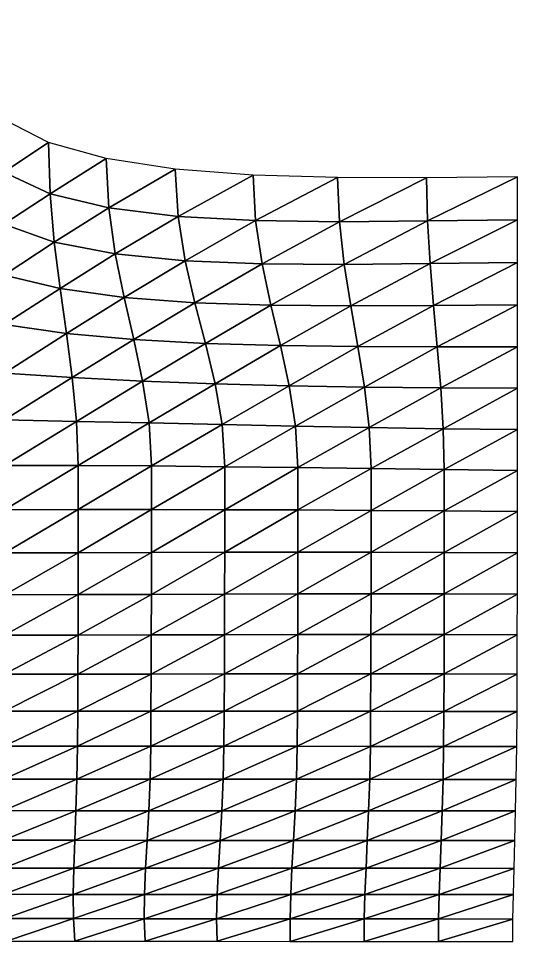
# Model space of a CAD drawing. Header units: millimetres. Extents: x -25.9 to 40.5, y -39.9 to 19.
# Drawn here: x 32.89 to 40.46, y -39.94 to -25.95 of the extents above; entities that cross this region are included whole.
import ezdxf

# ---------------------------------------------------------------- set-up
doc = ezdxf.new("R2010")
doc.units = ezdxf.units.MM
doc.layers.get('0').update_dxf_attribs({"color": 153, "true_color": 0x5890e1})

msp = doc.modelspace()

# ---------------------------------------------------------------- meshes
at = {"color": 81, "true_color": 0x99e499}
mesh = msp.add_polyface(dxfattribs=at)
corners = [(32.145, -27.04, 10.76), (31.832, -27.016, 10.802), (32.368, -27.48, 10.735), (32.662, -27.481, 10.695), (31.715, -26.529, 10.836), (31.304, -26.48, 10.88), (31.354, -25.95, 10.922), (31.58, -27.476, 10.777), (31.086, -26.967, 10.853), (30.936, -29.829, 10.383), (31.951, -29.837, 10.347), (32.158, -29.066, 10.506), (31.256, -29.056, 10.542), (32.309, -28.279, 10.636), (31.489, -28.271, 10.673), (32.662, -28.282, 10.599), (32.67, -30.591, 10.125), (31.725, -30.591, 10.16), (31.518, -31.326, 9.948), (32.672, -31.325, 9.912), (32.667, -29.839, 10.312), (32.664, -29.069, 10.471), (34.634, -30.818, 10.075), (33.613, -30.726, 10.094), (33.702, -31.394, 9.887), (34.488, -30.181, 10.25), (33.517, -30.044, 10.274), (34.354, -29.52, 10.397), (33.429, -29.341, 10.427), (34.256, -28.822, 10.515), (33.364, -28.606, 10.551), (33.339, -27.83, 10.644), (35.264, -28.233, 10.57), (34.218, -28.075, 10.603)]
mesh.append_faces([[corners[k] for k in face] for face in [(0, 1, 2), (4, 5, 1), (1, 8, 7), (9, 10, 11), (11, 12, 9), (12, 11, 13), (13, 14, 12), (14, 13, 2), (16, 17, 18), (20, 10, 17), (21, 11, 10), (15, 13, 11), (22, 23, 24), (23, 22, 25), (25, 26, 23), (26, 25, 27), (27, 28, 26), (28, 27, 29), (29, 30, 28), (15, 30, 31), (21, 28, 30), (20, 26, 28), (16, 23, 26), (19, 24, 23), (30, 29, 33)]], dxfattribs={"vtx0": -1, "vtx1": -1, "vtx2": -1, "color": 81})
mesh.append_faces([[corners[k] for k in face] for face in [(1, 0, 4), (5, 4, 6), (13, 15, 3), (18, 19, 16), (17, 16, 20), (10, 20, 21), (11, 21, 15), (30, 15, 21), (28, 21, 20), (26, 20, 16), (23, 16, 19)]], dxfattribs={"vtx0": -1, "vtx2": -1, "color": 81})
mesh.append_faces([[corners[k] for k in face] for face in [(7, 2, 1), (3, 2, 13), (2, 7, 14), (32, 33, 29), (33, 31, 30)]], dxfattribs={"vtx1": -1, "vtx2": -1, "color": 81})
mesh.append_faces([[corners[k] for k in face] for face in [(2, 3, 0), (31, 3, 15)]], dxfattribs={"vtx2": -1, "color": 81})
mesh = msp.add_polyface(dxfattribs=at)
corners = [(35.72, -30.877, 10.067), (34.634, -30.818, 10.075), (34.768, -31.447, 9.874), (36.858, -30.91, 10.064), (35.867, -31.488, 9.87), (38.035, -30.924, 10.065), (36.991, -31.517, 9.873), (39.238, -30.927, 10.066), (38.134, -31.537, 9.878), (35.56, -30.261, 10.236), (34.488, -30.181, 10.25), (36.713, -30.298, 10.228), (37.926, -30.307, 10.224), (39.181, -30.3, 10.221), (35.413, -29.624, 10.376), (34.354, -29.52, 10.397), (36.58, -29.67, 10.363), (37.827, -29.678, 10.354), (39.128, -29.665, 10.346), (35.306, -28.952, 10.488), (34.256, -28.822, 10.515), (36.482, -29.015, 10.469), (37.754, -29.031, 10.454), (39.089, -29.02, 10.441), (40.455, -28.349, 10.49), (39.073, -28.364, 10.506), (40.455, -29.002, 10.428), (37.725, -28.36, 10.523), (40.455, -30.926, 10.064), (39.291, -31.549, 9.883), (36.444, -28.323, 10.544), (40.456, -30.29, 10.215), (35.264, -28.233, 10.57), (40.456, -29.649, 10.336)]
mesh.append_faces([[corners[k] for k in face] for face in [(0, 1, 2), (3, 0, 4), (5, 3, 6), (7, 5, 8), (1, 0, 9), (9, 10, 1), (0, 3, 11), (11, 9, 0), (3, 5, 12), (12, 11, 3), (5, 7, 13), (13, 12, 5), (10, 9, 14), (14, 15, 10), (9, 11, 16), (16, 14, 9), (11, 12, 17), (17, 16, 11), (12, 13, 18), (18, 17, 12), (15, 14, 19), (19, 20, 15), (14, 16, 21), (21, 19, 14), (16, 17, 22), (22, 21, 16), (17, 18, 23), (23, 22, 17), (22, 23, 25), (28, 7, 29), (21, 22, 27), (31, 13, 7), (19, 21, 30), (33, 18, 13), (20, 19, 32), (26, 23, 18)]], dxfattribs={"vtx0": -1, "vtx1": -1, "vtx2": -1, "color": 81})
mesh.append_faces([[corners[k] for k in face] for face in [(23, 26, 24), (7, 28, 31), (13, 31, 33), (18, 33, 26)]], dxfattribs={"vtx0": -1, "vtx2": -1, "color": 81})
mesh.append_faces([[corners[k] for k in face] for face in [(24, 25, 23), (25, 27, 22), (27, 30, 21), (30, 32, 19)]], dxfattribs={"vtx1": -1, "vtx2": -1, "color": 81})
mesh = msp.add_polyface(dxfattribs=at)
corners = [(29.944, -34.688, 8.683), (31.31, -34.688, 8.664), (31.31, -34.055, 8.938), (29.944, -34.055, 8.965), (31.309, -33.401, 9.194), (32.676, -32.727, 9.419), (31.309, -32.73, 9.453), (32.676, -33.398, 9.163), (32.675, -35.889, 7.972), (31.308, -35.887, 7.975), (31.306, -36.447, 7.518), (32.676, -35.301, 8.339), (31.309, -35.3, 8.35), (32.677, -34.688, 8.645), (32.677, -34.053, 8.912), (30.035, -32.04, 9.751), (31.367, -32.04, 9.711), (31.518, -31.326, 9.948), (32.675, -32.037, 9.676), (32.672, -31.325, 9.912), (29.944, -32.731, 9.491), (33.767, -32.058, 9.655), (34.867, -32.081, 9.647), (34.768, -31.447, 9.874), (33.702, -31.394, 9.887), (34.634, -30.818, 10.075), (33.792, -32.727, 9.401), (34.898, -35.888, 7.965), (33.787, -35.889, 7.967), (33.784, -36.451, 7.517), (34.9, -35.296, 8.33), (33.789, -35.299, 8.331), (34.903, -34.681, 8.632), (33.791, -34.685, 8.634), (34.904, -34.046, 8.895), (33.792, -34.049, 8.898), (34.905, -33.395, 9.142), (33.792, -33.396, 9.146), (34.905, -32.733, 9.395), (32.673, -36.45, 7.52)]
mesh.append_faces([[corners[k] for k in face] for face in [(0, 1, 2), (3, 2, 4), (8, 9, 10), (11, 12, 9), (13, 1, 12), (14, 2, 1), (7, 4, 2), (15, 16, 17), (18, 16, 6), (19, 17, 16), (21, 22, 23), (23, 24, 21), (24, 23, 25), (22, 21, 26), (18, 21, 24), (27, 28, 29), (30, 31, 28), (32, 33, 31), (34, 35, 33), (36, 37, 35), (7, 37, 26), (14, 35, 37), (13, 33, 35), (11, 31, 33), (8, 28, 31)]], dxfattribs={"vtx0": -1, "vtx1": -1, "vtx2": -1, "color": 81})
mesh.append_faces([[corners[k] for k in face] for face in [(4, 7, 5), (9, 8, 11), (12, 11, 13), (1, 13, 14), (2, 14, 7), (16, 18, 19), (21, 18, 5), (24, 19, 18), (37, 7, 14), (35, 14, 13), (33, 13, 11), (31, 11, 8), (28, 8, 39)]], dxfattribs={"vtx0": -1, "vtx2": -1, "color": 81})
mesh.append_faces([[corners[k] for k in face] for face in [(5, 6, 4), (20, 6, 16), (5, 26, 21), (38, 26, 37)]], dxfattribs={"vtx1": -1, "vtx2": -1, "color": 81})
mesh.append_faces([[corners[k] for k in face] for face in [(6, 5, 18), (26, 5, 7)]], dxfattribs={"vtx2": -1, "color": 81})
mesh = msp.add_polyface(dxfattribs=at)
corners = [(34.867, -32.081, 9.647), (35.974, -32.106, 9.647), (35.867, -31.488, 9.87), (34.768, -31.447, 9.874), (37.088, -32.13, 9.654), (36.991, -31.517, 9.873), (38.134, -31.537, 9.878), (35.72, -30.877, 10.067), (36.858, -30.91, 10.064), (33.792, -32.727, 9.401), (34.905, -32.733, 9.395), (36.016, -32.745, 9.399), (37.125, -32.759, 9.408), (38.207, -32.151, 9.663), (33.784, -36.451, 7.517), (34.895, -36.451, 7.515), (34.898, -35.888, 7.965), (36.009, -35.887, 7.966), (37.119, -35.886, 7.967), (36.005, -36.452, 7.514), (38.229, -35.885, 7.969), (37.116, -36.452, 7.513), (33.787, -35.889, 7.967), (34.9, -35.296, 8.33), (36.011, -35.293, 8.332), (37.121, -35.291, 8.337), (38.231, -35.289, 8.343), (33.789, -35.299, 8.331), (34.903, -34.681, 8.632), (36.013, -34.677, 8.636), (37.123, -34.674, 8.644), (33.791, -34.685, 8.634), (34.904, -34.046, 8.895), (36.015, -34.043, 8.901), (37.124, -34.042, 8.911), (33.792, -34.049, 8.898), (34.905, -33.395, 9.142), (36.016, -33.397, 9.147), (37.125, -33.401, 9.158), (33.792, -33.396, 9.146)]
mesh.append_faces([[corners[k] for k in face] for face in [(0, 1, 2), (2, 3, 0), (1, 4, 5), (5, 2, 1), (6, 5, 4), (3, 2, 7), (2, 5, 8), (1, 0, 10), (4, 1, 11), (13, 4, 12), (14, 15, 16), (17, 16, 15), (18, 17, 19), (20, 18, 21), (22, 16, 23), (16, 17, 24), (24, 23, 16), (17, 18, 25), (25, 24, 17), (26, 25, 18), (27, 23, 28), (23, 24, 29), (29, 28, 23), (24, 25, 30), (30, 29, 24), (31, 28, 32), (28, 29, 33), (33, 32, 28), (29, 30, 34), (34, 33, 29), (35, 32, 36), (32, 33, 37), (37, 36, 32), (33, 34, 38), (38, 37, 33), (37, 38, 12), (36, 37, 11), (39, 36, 10)]], dxfattribs={"vtx0": -1, "vtx1": -1, "vtx2": -1, "color": 81})
mesh.append_faces([[corners[k] for k in face] for face in [(9, 10, 0), (10, 11, 1), (11, 12, 4), (12, 11, 37), (11, 10, 36)]], dxfattribs={"vtx1": -1, "vtx2": -1, "color": 81})
mesh = msp.add_polyface(dxfattribs=at)
corners = [(37.088, -32.13, 9.654), (38.207, -32.151, 9.663), (38.134, -31.537, 9.878), (39.329, -32.169, 9.671), (39.291, -31.549, 9.883), (36.991, -31.517, 9.873), (38.035, -30.924, 10.065), (39.238, -30.927, 10.066), (40.454, -32.182, 9.675), (39.343, -32.789, 9.431), (40.454, -32.801, 9.437), (40.455, -31.557, 9.885), (40.455, -30.926, 10.064), (37.125, -32.759, 9.408), (38.234, -32.774, 9.42), (39.34, -35.886, 7.971), (38.229, -35.885, 7.969), (38.227, -36.453, 7.513), (37.119, -35.886, 7.967), (38.231, -35.289, 8.343), (39.341, -35.29, 8.347), (37.121, -35.291, 8.337), (38.233, -34.672, 8.654), (37.123, -34.674, 8.644), (39.342, -34.674, 8.662), (38.233, -34.042, 8.923), (37.124, -34.042, 8.911), (39.343, -34.046, 8.933), (38.234, -33.407, 9.172), (37.125, -33.401, 9.158), (39.343, -33.415, 9.183), (40.453, -33.424, 9.189), (40.45, -35.888, 7.971), (39.337, -36.454, 7.512), (40.452, -35.293, 8.349), (40.453, -34.678, 8.665), (40.453, -34.052, 8.939)]
mesh.append_faces([[corners[k] for k in face] for face in [(0, 1, 2), (1, 3, 4), (4, 2, 1), (5, 2, 6), (2, 4, 7), (8, 3, 9), (11, 4, 3), (3, 1, 14), (15, 16, 17), (18, 16, 19), (16, 15, 20), (20, 19, 16), (21, 19, 22), (22, 23, 21), (19, 20, 24), (24, 22, 19), (23, 22, 25), (25, 26, 23), (22, 24, 27), (27, 25, 22), (26, 25, 28), (28, 29, 26), (25, 27, 30), (30, 28, 25), (32, 15, 33), (28, 30, 9), (34, 20, 15), (29, 28, 14), (35, 24, 20), (36, 27, 24), (31, 30, 27)]], dxfattribs={"vtx0": -1, "vtx1": -1, "vtx2": -1, "color": 81})
mesh.append_faces([[corners[k] for k in face] for face in [(3, 8, 11), (4, 11, 12), (30, 31, 10), (15, 32, 34), (20, 34, 35), (24, 35, 36), (27, 36, 31)]], dxfattribs={"vtx0": -1, "vtx2": -1, "color": 81})
mesh.append_faces([[corners[k] for k in face] for face in [(13, 14, 1), (14, 9, 3), (10, 9, 30), (9, 14, 28), (14, 13, 29)]], dxfattribs={"vtx1": -1, "vtx2": -1, "color": 81})
mesh.append_faces([[corners[k] for k in face] for face in [(9, 10, 8)]], dxfattribs={"vtx2": -1, "color": 81})
mesh = msp.add_polyface(dxfattribs=at)
corners = [(32.673, -36.45, 7.52), (31.306, -36.447, 7.518), (31.304, -36.977, 6.957), (32.67, -36.981, 6.962), (32.675, -35.889, 7.972), (33.781, -36.982, 6.96), (33.784, -36.451, 7.517), (34.895, -36.451, 7.515), (33.787, -35.889, 7.967), (32.702, -39.936, 0.752), (32.678, -39.596, 1.864), (30.483, -39.594, 1.863), (31.251, -37.479, 6.298), (32.666, -37.483, 6.303), (32.664, -39.228, 2.902), (30.595, -39.225, 2.9), (32.658, -38.832, 3.866), (30.761, -38.829, 3.863), (32.658, -38.409, 4.755), (30.947, -38.406, 4.75), (32.661, -37.959, 5.567), (31.121, -37.956, 5.562), (33.72, -39.597, 1.864), (34.793, -39.598, 1.864), (34.798, -39.229, 2.901), (33.717, -39.229, 2.901), (34.814, -38.833, 3.864), (33.726, -38.833, 3.865), (34.837, -38.41, 4.752), (33.741, -38.409, 4.753), (34.861, -37.96, 5.564), (33.758, -37.96, 5.566), (34.881, -37.484, 6.299), (33.773, -37.484, 6.301), (33.739, -39.937, 0.752), (34.807, -39.938, 0.752), (34.891, -36.983, 6.958)]
mesh.append_faces([[corners[k] for k in face] for face in [(0, 1, 2), (7, 6, 5), (0, 6, 8), (2, 12, 13), (22, 23, 24), (24, 25, 22), (25, 24, 26), (26, 27, 25), (27, 26, 28), (28, 29, 27), (29, 28, 30), (30, 31, 29), (31, 30, 32), (32, 33, 31), (13, 33, 5), (23, 22, 34), (20, 31, 33), (18, 29, 31), (16, 27, 29), (14, 25, 27), (33, 32, 36), (10, 22, 25)]], dxfattribs={"vtx0": -1, "vtx1": -1, "vtx2": -1, "color": 81})
mesh.append_faces([[corners[k] for k in face] for face in [(1, 0, 4), (6, 0, 3), (22, 10, 9), (33, 13, 20), (31, 20, 18), (29, 18, 16), (27, 16, 14), (25, 14, 10)]], dxfattribs={"vtx0": -1, "vtx2": -1, "color": 81})
mesh.append_faces([[corners[k] for k in face] for face in [(3, 5, 6), (9, 10, 11), (10, 14, 15), (14, 16, 17), (16, 18, 19), (18, 20, 21), (20, 13, 12), (9, 34, 22), (34, 35, 23), (36, 5, 33)]], dxfattribs={"vtx1": -1, "vtx2": -1, "color": 81})
mesh.append_faces([[corners[k] for k in face] for face in [(2, 3, 0), (13, 3, 2), (5, 3, 13)]], dxfattribs={"vtx2": -1, "color": 81})
mesh = msp.add_polyface(dxfattribs=at)
corners = [(34.895, -36.451, 7.515), (36.005, -36.452, 7.514), (36.009, -35.887, 7.966), (37.116, -36.452, 7.513), (37.119, -35.886, 7.967), (33.781, -36.982, 6.96), (34.891, -36.983, 6.958), (36.002, -36.983, 6.956), (37.112, -36.984, 6.954), (38.227, -36.453, 7.513), (34.793, -39.598, 1.864), (35.89, -39.599, 1.863), (35.899, -39.23, 2.9), (34.798, -39.229, 2.901), (37.005, -39.6, 1.863), (37.015, -39.231, 2.9), (38.14, -39.231, 2.899), (35.918, -38.833, 3.863), (34.814, -38.833, 3.864), (37.034, -38.834, 3.862), (38.157, -38.834, 3.861), (35.944, -38.41, 4.75), (34.837, -38.41, 4.752), (37.058, -38.41, 4.749), (38.177, -38.41, 4.748), (35.97, -37.96, 5.562), (34.861, -37.96, 5.564), (37.082, -37.96, 5.56), (38.197, -37.96, 5.558), (35.991, -37.484, 6.297), (34.881, -37.484, 6.299), (37.102, -37.484, 6.295), (38.213, -37.484, 6.293), (34.807, -39.938, 0.752), (35.898, -39.939, 0.752), (38.223, -36.985, 6.952), (37.008, -39.941, 0.752), (38.13, -39.601, 1.863)]
mesh.append_faces([[corners[k] for k in face] for face in [(0, 1, 2), (1, 3, 4), (1, 0, 6), (3, 1, 7), (9, 3, 8), (10, 11, 12), (12, 13, 10), (11, 14, 15), (15, 12, 11), (16, 15, 14), (13, 12, 17), (17, 18, 13), (12, 15, 19), (19, 17, 12), (20, 19, 15), (18, 17, 21), (21, 22, 18), (17, 19, 23), (23, 21, 17), (24, 23, 19), (22, 21, 25), (25, 26, 22), (21, 23, 27), (27, 25, 21), (28, 27, 23), (26, 25, 29), (29, 30, 26), (25, 27, 31), (31, 29, 25), (32, 31, 27), (11, 10, 33), (14, 11, 34), (29, 31, 8), (37, 14, 36), (30, 29, 7)]], dxfattribs={"vtx0": -1, "vtx1": -1, "vtx2": -1, "color": 81})
mesh.append_faces([[corners[k] for k in face] for face in [(5, 6, 0), (6, 7, 1), (7, 8, 3), (33, 34, 11), (35, 8, 31), (34, 36, 14), (8, 7, 29), (7, 6, 30)]], dxfattribs={"vtx1": -1, "vtx2": -1, "color": 81})
mesh = msp.add_polyface(dxfattribs=at)
corners = [(37.116, -36.452, 7.513), (38.227, -36.453, 7.513), (38.229, -35.885, 7.969), (39.337, -36.454, 7.512), (39.34, -35.886, 7.971), (40.448, -36.456, 7.51), (39.333, -36.986, 6.95), (40.443, -36.987, 6.948), (40.45, -35.888, 7.971), (37.112, -36.984, 6.954), (38.223, -36.985, 6.952), (37.005, -39.6, 1.863), (38.13, -39.601, 1.863), (38.14, -39.231, 2.899), (39.259, -39.602, 1.863), (39.268, -39.232, 2.899), (37.015, -39.231, 2.9), (38.157, -38.834, 3.861), (39.281, -38.834, 3.86), (37.034, -38.834, 3.862), (38.177, -38.41, 4.748), (39.297, -38.41, 4.746), (37.058, -38.41, 4.749), (38.197, -37.96, 5.558), (39.312, -37.96, 5.557), (37.082, -37.96, 5.56), (38.213, -37.484, 6.293), (39.325, -37.485, 6.291), (40.385, -39.603, 1.863), (39.256, -39.943, 0.752), (40.382, -39.944, 0.752), (40.436, -37.485, 6.289), (40.393, -39.233, 2.899), (40.403, -38.835, 3.859), (37.102, -37.484, 6.295), (40.415, -38.411, 4.745), (37.008, -39.941, 0.752), (38.129, -39.942, 0.752), (40.426, -37.96, 5.555)]
mesh.append_faces([[corners[k] for k in face] for face in [(0, 1, 2), (1, 3, 4), (5, 3, 6), (3, 1, 10), (11, 12, 13), (12, 14, 15), (15, 13, 12), (16, 13, 17), (13, 15, 18), (18, 17, 13), (19, 17, 20), (17, 18, 21), (21, 20, 17), (22, 20, 23), (20, 21, 24), (24, 23, 20), (25, 23, 26), (23, 24, 27), (27, 26, 23), (28, 14, 29), (32, 15, 14), (26, 27, 6), (33, 18, 15), (34, 26, 10), (35, 21, 18), (38, 24, 21), (14, 12, 37), (31, 27, 24)]], dxfattribs={"vtx0": -1, "vtx1": -1, "vtx2": -1, "color": 81})
mesh.append_faces([[corners[k] for k in face] for face in [(3, 5, 8), (27, 31, 7), (14, 28, 32), (15, 32, 33), (18, 33, 35), (21, 35, 38), (24, 38, 31)]], dxfattribs={"vtx0": -1, "vtx2": -1, "color": 81})
mesh.append_faces([[corners[k] for k in face] for face in [(9, 10, 1), (10, 6, 3), (7, 6, 27), (6, 10, 26), (36, 37, 12), (37, 29, 14)]], dxfattribs={"vtx1": -1, "vtx2": -1, "color": 81})
mesh.append_faces([[corners[k] for k in face] for face in [(6, 7, 5), (29, 30, 28)]], dxfattribs={"vtx2": -1, "color": 81})

doc.saveas('drawing.dxf')
